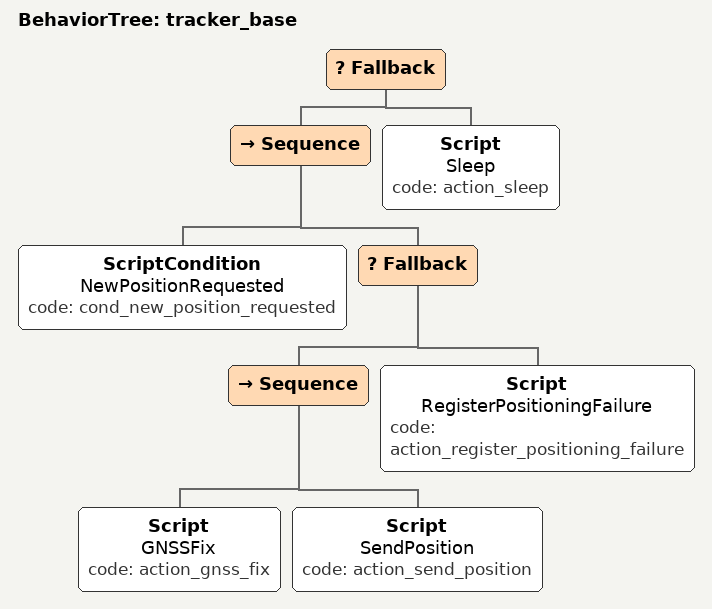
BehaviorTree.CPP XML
<?xml version="1.0" encoding="UTF-8"?>
<root BTCPP_format="4">
  <BehaviorTree ID="tracker_base">
    <Fallback>
      <Sequence>
        <ScriptCondition name="NewPositionRequested"
                         code="cond_new_position_requested"/>
        <Fallback>
          <Sequence>
            <Script name="GNSSFix"
                    code="action_gnss_fix"/>
            <Script name="SendPosition"
                    code="action_send_position"/>
          </Sequence>
          <Script name="RegisterPositioningFailure"
                  code="action_register_positioning_failure"/>
        </Fallback>
      </Sequence>
      <Script name="Sleep"
              code="action_sleep"/>
    </Fallback>
  </BehaviorTree>

</root>
